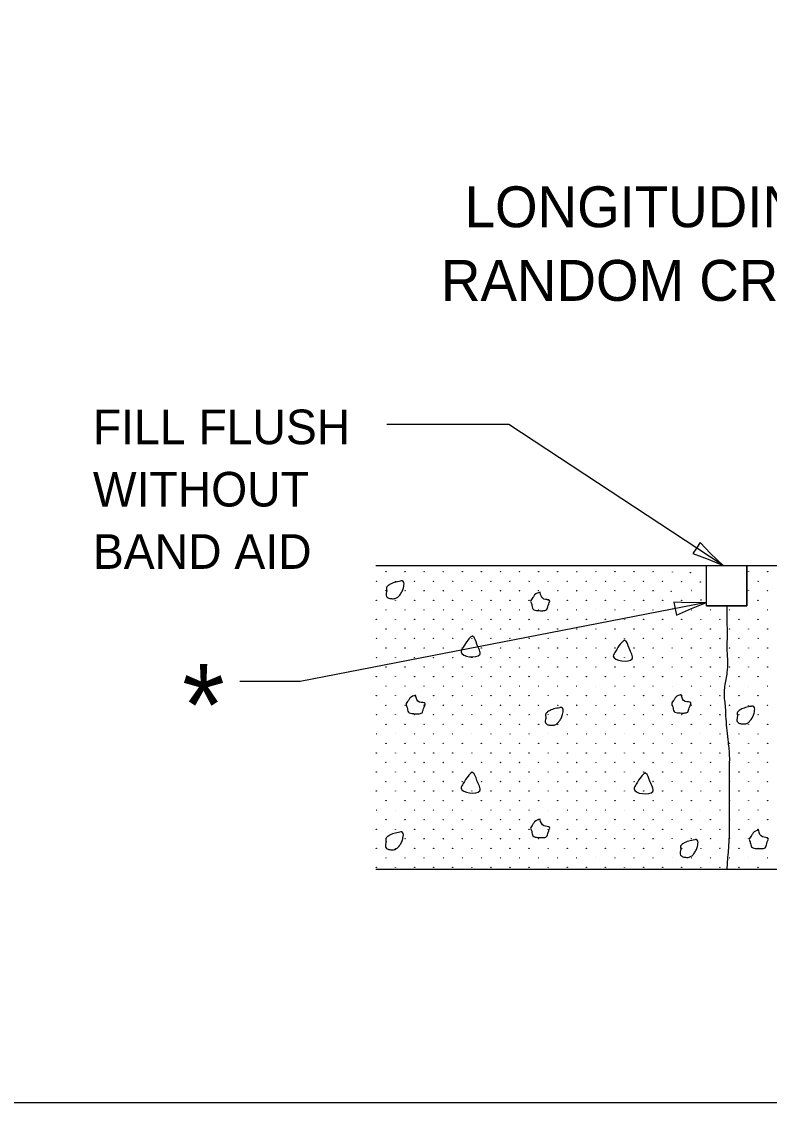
# Model space of a CAD drawing. Extents: x 2262616 to 2263246, y -3123503 to -3123103.
# Drawn here: x 2262725.6 to 2262791.4, y -3123502.5 to -3123407.4 of the extents above; entities that cross this region are included whole.
import ezdxf

# ---------------------------------------------------------------- set-up
doc = ezdxf.new("R2010")
doc.units = 0
for name, color, linetype in [('Default', 7, 'Continuous'), ('RD_Pr_Roadway_Items', 7, 'Continuous'), ('RD_Pr_Roadway_Notes', 7, 'Continuous')]:
    doc.layers.add(name, color=color, linetype=linetype)

msp = doc.modelspace()

# ---------------------------------------------------------------- linework, layer by layer
at = {"layer": 'Default'}
msp.add_lwpolyline([(2262616.145, -3123502.537), (2263246.145, -3123502.537), (2263246.145, -3123102.537), (2262616.145, -3123102.537)], close=True, dxfattribs=at)
at = {"layer": 'RD_Pr_Roadway_Items'}
for p, q in [((2262756.731, -3123455.275), (2262816.111, -3123455.275)), ((2262785.827, -3123458.838), (2262785.827, -3123455.275)), ((2262789.39, -3123458.838), (2262789.39, -3123455.275)), ((2262785.827, -3123458.838), (2262789.39, -3123458.838)), ((2262756.731, -3123481.996), (2262816.111, -3123481.996))]:
    msp.add_line(p, q, dxfattribs=at)
msp.add_lwpolyline([(2262785.827, -3123455.275), (2262789.39, -3123455.275), (2262789.39, -3123458.838), (2262785.827, -3123458.838)], close=True, dxfattribs=at)
for centre in [(2262756.781, -3123456.658), (2262757.62, -3123455.818), (2262758.46, -3123456.658), (2262759.3, -3123455.818), (2262760.14, -3123456.658), (2262760.979, -3123455.818), (2262761.819, -3123456.658), (2262762.659, -3123455.818), (2262763.499, -3123456.658), (2262764.338, -3123455.818), (2262765.178, -3123456.658), (2262766.018, -3123455.818), (2262766.858, -3123456.658), (2262767.697, -3123455.818), (2262768.537, -3123456.658), (2262769.377, -3123455.818), (2262770.217, -3123456.658), (2262771.056, -3123455.818), (2262771.896, -3123456.658), (2262772.736, -3123455.818), (2262773.576, -3123456.658), (2262774.415, -3123455.818), (2262775.255, -3123456.658), (2262776.095, -3123455.818), (2262776.935, -3123456.658), (2262777.774, -3123455.818), (2262778.614, -3123456.658), (2262779.454, -3123455.818), (2262780.294, -3123456.658), (2262781.133, -3123455.818), (2262781.973, -3123456.658), (2262782.84, -3123455.853), (2262783.619, -3123456.708), (2262784.411, -3123455.904), (2262789.531, -3123455.818), (2262790.371, -3123456.658), (2262791.211, -3123455.818), (2262757.62, -3123457.498), (2262759.3, -3123457.498), (2262760.979, -3123457.498), (2262762.659, -3123457.498), (2262764.338, -3123457.498), (2262766.018, -3123457.498), (2262767.697, -3123457.498), (2262769.377, -3123457.498), (2262771.056, -3123457.498), (2262772.736, -3123457.498), (2262774.415, -3123457.498), (2262776.095, -3123457.498), (2262777.774, -3123457.498), (2262779.454, -3123457.498), (2262781.133, -3123457.498), (2262782.727, -3123457.55), (2262784.499, -3123457.475), (2262785.291, -3123456.733), (2262789.531, -3123457.498), (2262791.211, -3123457.498), (2262756.781, -3123458.337), (2262758.46, -3123458.337), (2262760.14, -3123458.337), (2262761.819, -3123458.337), (2262763.499, -3123458.337), (2262765.178, -3123458.337), (2262766.858, -3123458.337), (2262768.537, -3123458.337), (2262770.217, -3123458.337), (2262771.896, -3123458.337), (2262773.576, -3123458.337), (2262775.255, -3123458.337), (2262776.935, -3123458.337), (2262778.614, -3123458.337), (2262780.294, -3123458.337), (2262781.973, -3123458.337), (2262783.645, -3123458.342), (2262785.354, -3123458.317), (2262790.371, -3123458.337), (2262757.62, -3123459.177), (2262759.3, -3123459.177), (2262760.979, -3123459.177), (2262762.659, -3123459.177), (2262764.338, -3123459.177), (2262766.018, -3123459.177), (2262767.697, -3123459.177), (2262769.377, -3123459.177), (2262771.056, -3123459.177), (2262772.736, -3123459.177), (2262774.415, -3123459.177), (2262776.095, -3123459.177), (2262777.774, -3123459.177), (2262779.454, -3123459.177), (2262781.133, -3123459.177), (2262782.813, -3123459.177), (2262784.492, -3123459.177), (2262786.172, -3123459.177), (2262787.852, -3123459.177), (2262789.531, -3123459.177), (2262791.211, -3123459.177), (2262756.781, -3123460.017), (2262758.46, -3123460.017), (2262760.14, -3123460.017), (2262761.819, -3123460.017), (2262763.499, -3123460.017), (2262765.178, -3123460.017), (2262766.858, -3123460.017), (2262768.537, -3123460.017), (2262770.217, -3123460.017), (2262771.896, -3123460.017), (2262773.576, -3123460.017), (2262775.255, -3123460.017), (2262776.935, -3123460.017), (2262778.614, -3123460.017), (2262780.294, -3123460.017), (2262781.973, -3123460.017), (2262783.653, -3123460.017), (2262785.332, -3123460.017), (2262787.012, -3123460.017), (2262788.691, -3123460.017), (2262790.371, -3123460.017), (2262757.62, -3123460.857), (2262759.3, -3123460.857), (2262760.979, -3123460.857), (2262762.659, -3123460.857), (2262764.338, -3123460.857), (2262766.018, -3123460.857), (2262767.697, -3123460.857), (2262769.377, -3123460.857), (2262771.056, -3123460.857), (2262772.736, -3123460.857), (2262774.415, -3123460.857), (2262776.095, -3123460.857), (2262777.774, -3123460.857), (2262779.454, -3123460.857), (2262781.133, -3123460.857), (2262782.813, -3123460.857), (2262784.492, -3123460.857), (2262786.172, -3123460.857), (2262787.852, -3123460.857), (2262789.531, -3123460.857), (2262791.211, -3123460.857), (2262756.781, -3123461.696), (2262758.46, -3123461.696), (2262760.14, -3123461.696), (2262761.819, -3123461.696), (2262763.499, -3123461.696), (2262765.178, -3123461.696), (2262766.858, -3123461.696), (2262768.537, -3123461.696), (2262770.217, -3123461.696), (2262771.896, -3123461.696), (2262773.576, -3123461.696), (2262775.255, -3123461.696), (2262776.935, -3123461.696), (2262778.614, -3123461.696), (2262780.294, -3123461.696), (2262781.973, -3123461.696), (2262783.653, -3123461.696), (2262785.332, -3123461.696), (2262787.012, -3123461.696), (2262788.691, -3123461.696), (2262790.371, -3123461.696), (2262757.62, -3123462.536), (2262759.3, -3123462.536), (2262760.979, -3123462.536), (2262762.659, -3123462.536), (2262764.338, -3123462.536), (2262766.018, -3123462.536), (2262767.697, -3123462.536), (2262769.377, -3123462.536), (2262771.056, -3123462.536), (2262772.736, -3123462.536), (2262774.415, -3123462.536), (2262776.095, -3123462.536), (2262777.774, -3123462.536), (2262779.454, -3123462.536), (2262781.133, -3123462.536), (2262782.813, -3123462.536), (2262784.492, -3123462.536), (2262786.172, -3123462.536), (2262787.852, -3123462.536), (2262789.531, -3123462.536), (2262791.211, -3123462.536), (2262756.781, -3123463.376), (2262757.62, -3123464.216), (2262758.46, -3123463.376), (2262759.3, -3123464.216), (2262760.14, -3123463.376), (2262760.979, -3123464.216), (2262761.819, -3123463.376), (2262762.659, -3123464.216), (2262763.499, -3123463.376), (2262764.338, -3123464.216), (2262765.178, -3123463.376), (2262766.018, -3123464.216), (2262766.858, -3123463.376), (2262767.697, -3123464.216), (2262768.537, -3123463.376), (2262769.377, -3123464.216), (2262770.217, -3123463.376), (2262771.056, -3123464.216), (2262771.896, -3123463.376), (2262772.736, -3123464.216), (2262773.576, -3123463.376), (2262774.415, -3123464.216), (2262775.255, -3123463.376), (2262776.095, -3123464.216), (2262776.935, -3123463.376), (2262777.774, -3123464.216), (2262778.614, -3123463.376), (2262779.454, -3123464.216), (2262780.294, -3123463.376), (2262781.133, -3123464.216), (2262781.973, -3123463.376), (2262782.813, -3123464.216), (2262783.653, -3123463.376), (2262784.492, -3123464.216), (2262785.332, -3123463.376), (2262786.172, -3123464.216), (2262787.012, -3123463.376), (2262787.852, -3123464.216), (2262788.691, -3123463.376), (2262789.531, -3123464.216), (2262790.371, -3123463.376), (2262791.211, -3123464.216), (2262756.781, -3123465.055), (2262758.46, -3123465.055), (2262760.14, -3123465.055), (2262761.819, -3123465.055), (2262763.499, -3123465.055), (2262765.178, -3123465.055), (2262766.858, -3123465.055), (2262768.537, -3123465.055), (2262770.217, -3123465.055), (2262771.896, -3123465.055), (2262773.576, -3123465.055), (2262775.255, -3123465.055), (2262776.935, -3123465.055), (2262778.614, -3123465.055), (2262780.294, -3123465.055), (2262781.973, -3123465.055), (2262783.653, -3123465.055), (2262785.332, -3123465.055), (2262787.012, -3123465.055), (2262788.691, -3123465.055), (2262790.371, -3123465.055), (2262757.62, -3123465.895), (2262759.3, -3123465.895), (2262760.979, -3123465.895), (2262762.659, -3123465.895), (2262764.338, -3123465.895), (2262766.018, -3123465.895), (2262767.697, -3123465.895), (2262769.377, -3123465.895), (2262771.056, -3123465.895), (2262772.736, -3123465.895), (2262774.415, -3123465.895), (2262776.095, -3123465.895), (2262777.774, -3123465.895), (2262779.454, -3123465.895), (2262781.133, -3123465.895), (2262782.813, -3123465.895), (2262784.492, -3123465.895), (2262786.172, -3123465.895), (2262787.852, -3123465.895), (2262789.531, -3123465.895), (2262791.211, -3123465.895), (2262756.781, -3123466.735), (2262758.46, -3123466.735), (2262760.14, -3123466.735), (2262761.819, -3123466.735), (2262763.499, -3123466.735), (2262765.178, -3123466.735), (2262766.858, -3123466.735), (2262768.537, -3123466.735), (2262770.217, -3123466.735), (2262771.896, -3123466.735), (2262773.576, -3123466.735), (2262775.255, -3123466.735), (2262776.935, -3123466.735), (2262778.614, -3123466.735), (2262780.294, -3123466.735), (2262781.973, -3123466.735), (2262783.653, -3123466.735), (2262785.332, -3123466.735), (2262787.012, -3123466.735), (2262788.691, -3123466.735), (2262790.371, -3123466.735), (2262757.62, -3123467.575), (2262759.3, -3123467.575), (2262760.979, -3123467.575), (2262762.659, -3123467.575), (2262764.338, -3123467.575), (2262766.018, -3123467.575), (2262767.697, -3123467.575), (2262769.377, -3123467.575), (2262771.056, -3123467.575), (2262772.736, -3123467.575), (2262774.415, -3123467.575), (2262776.095, -3123467.575), (2262777.774, -3123467.575), (2262779.454, -3123467.575), (2262781.133, -3123467.575), (2262782.813, -3123467.575), (2262784.492, -3123467.575), (2262786.172, -3123467.575), (2262787.852, -3123467.575), (2262789.531, -3123467.575), (2262791.211, -3123467.575), (2262756.781, -3123468.415), (2262758.46, -3123468.415), (2262760.14, -3123468.415), (2262761.819, -3123468.415), (2262763.499, -3123468.415), (2262765.178, -3123468.415), (2262766.858, -3123468.415), (2262768.537, -3123468.415), (2262770.217, -3123468.415), (2262771.896, -3123468.415), (2262773.576, -3123468.415), (2262775.255, -3123468.415), (2262776.935, -3123468.415), (2262778.614, -3123468.415), (2262780.294, -3123468.415), (2262781.973, -3123468.415), (2262783.653, -3123468.415), (2262785.332, -3123468.415), (2262787.012, -3123468.415), (2262788.691, -3123468.415), (2262790.371, -3123468.415), (2262757.62, -3123469.254), (2262759.3, -3123469.254), (2262760.979, -3123469.254), (2262762.659, -3123469.254), (2262764.338, -3123469.254), (2262766.018, -3123469.254), (2262767.697, -3123469.254), (2262769.377, -3123469.254), (2262771.056, -3123469.254), (2262772.736, -3123469.254), (2262774.415, -3123469.254), (2262776.095, -3123469.254), (2262777.774, -3123469.254), (2262779.454, -3123469.254), (2262781.133, -3123469.254), (2262782.813, -3123469.254), (2262784.492, -3123469.254), (2262786.172, -3123469.254), (2262787.852, -3123469.254), (2262789.531, -3123469.254), (2262791.211, -3123469.254), (2262756.781, -3123470.094), (2262757.62, -3123470.934), (2262758.46, -3123470.094), (2262759.3, -3123470.934), (2262760.14, -3123470.094), (2262760.979, -3123470.934), (2262761.819, -3123470.094), (2262762.659, -3123470.934), (2262763.499, -3123470.094), (2262764.338, -3123470.934), (2262765.178, -3123470.094), (2262766.018, -3123470.934), (2262766.858, -3123470.094), (2262767.697, -3123470.934), (2262768.537, -3123470.094), (2262769.377, -3123470.934), (2262770.217, -3123470.094), (2262771.056, -3123470.934), (2262771.896, -3123470.094), (2262772.736, -3123470.934), (2262773.576, -3123470.094), (2262774.415, -3123470.934), (2262775.255, -3123470.094), (2262776.095, -3123470.934), (2262776.935, -3123470.094), (2262777.774, -3123470.934), (2262778.614, -3123470.094), (2262779.454, -3123470.934), (2262780.294, -3123470.094), (2262781.133, -3123470.934), (2262781.973, -3123470.094), (2262782.813, -3123470.934), (2262783.653, -3123470.094), (2262784.492, -3123470.934), (2262785.332, -3123470.094), (2262786.172, -3123470.934), (2262787.012, -3123470.094), (2262787.852, -3123470.934), (2262788.691, -3123470.094), (2262789.531, -3123470.934), (2262790.371, -3123470.094), (2262791.211, -3123470.934), (2262756.781, -3123471.774), (2262758.46, -3123471.774), (2262760.14, -3123471.774), (2262761.819, -3123471.774), (2262763.499, -3123471.774), (2262765.178, -3123471.774), (2262766.858, -3123471.774), (2262768.537, -3123471.774), (2262770.217, -3123471.774), (2262771.896, -3123471.774), (2262773.576, -3123471.774), (2262775.255, -3123471.774), (2262776.935, -3123471.774), (2262778.614, -3123471.774), (2262780.294, -3123471.774), (2262781.973, -3123471.774), (2262783.653, -3123471.774), (2262785.332, -3123471.774), (2262787.012, -3123471.774), (2262788.691, -3123471.774), (2262790.371, -3123471.774), (2262757.62, -3123472.613), (2262759.3, -3123472.613), (2262760.979, -3123472.613), (2262762.659, -3123472.613), (2262764.338, -3123472.613), (2262766.018, -3123472.613), (2262767.697, -3123472.613), (2262769.377, -3123472.613), (2262771.056, -3123472.613), (2262772.736, -3123472.613), (2262774.415, -3123472.613), (2262776.095, -3123472.613), (2262777.774, -3123472.613), (2262779.454, -3123472.613), (2262781.133, -3123472.613), (2262782.813, -3123472.613), (2262784.492, -3123472.613), (2262786.172, -3123472.613), (2262787.852, -3123472.613), (2262789.531, -3123472.613), (2262791.211, -3123472.613), (2262756.781, -3123473.453), (2262758.46, -3123473.453), (2262760.14, -3123473.453), (2262761.819, -3123473.453), (2262763.499, -3123473.453), (2262765.178, -3123473.453), (2262766.858, -3123473.453), (2262768.537, -3123473.453), (2262770.217, -3123473.453), (2262771.896, -3123473.453), (2262773.576, -3123473.453), (2262775.255, -3123473.453), (2262776.935, -3123473.453), (2262778.614, -3123473.453), (2262780.294, -3123473.453), (2262781.973, -3123473.453), (2262783.653, -3123473.453), (2262785.332, -3123473.453), (2262787.012, -3123473.453), (2262788.691, -3123473.453), (2262790.371, -3123473.453), (2262757.62, -3123474.293), (2262759.3, -3123474.293), (2262760.979, -3123474.293), (2262762.659, -3123474.293), (2262764.338, -3123474.293), (2262766.018, -3123474.293), (2262767.697, -3123474.293), (2262769.377, -3123474.293), (2262771.056, -3123474.293), (2262772.736, -3123474.293), (2262774.415, -3123474.293), (2262776.095, -3123474.293), (2262777.774, -3123474.293), (2262779.454, -3123474.293), (2262781.133, -3123474.293), (2262782.813, -3123474.293), (2262784.492, -3123474.293), (2262786.172, -3123474.293), (2262787.852, -3123474.293), (2262789.531, -3123474.293), (2262791.211, -3123474.293), (2262756.781, -3123475.133), (2262758.46, -3123475.133), (2262760.14, -3123475.133), (2262761.819, -3123475.133), (2262763.499, -3123475.133), (2262765.178, -3123475.133), (2262766.858, -3123475.133), (2262768.537, -3123475.133), (2262770.217, -3123475.133), (2262771.896, -3123475.133), (2262773.576, -3123475.133), (2262775.255, -3123475.133), (2262776.935, -3123475.133), (2262778.614, -3123475.133), (2262780.294, -3123475.133), (2262781.973, -3123475.133), (2262783.653, -3123475.133), (2262785.332, -3123475.133), (2262787.012, -3123475.133), (2262788.691, -3123475.133), (2262790.371, -3123475.133), (2262757.62, -3123475.972), (2262759.3, -3123475.972), (2262760.979, -3123475.972), (2262762.659, -3123475.972), (2262764.338, -3123475.972), (2262766.018, -3123475.972), (2262767.697, -3123475.972), (2262769.377, -3123475.972), (2262771.056, -3123475.972), (2262772.736, -3123475.972), (2262774.415, -3123475.972), (2262776.095, -3123475.972), (2262777.774, -3123475.972), (2262779.454, -3123475.972), (2262781.133, -3123475.972), (2262782.813, -3123475.972), (2262784.492, -3123475.972), (2262786.172, -3123475.972), (2262787.852, -3123475.972), (2262789.531, -3123475.972), (2262791.211, -3123475.972), (2262756.781, -3123476.812), (2262758.46, -3123476.812), (2262760.14, -3123476.812), (2262761.819, -3123476.812), (2262763.499, -3123476.812), (2262765.178, -3123476.812), (2262766.858, -3123476.812), (2262768.537, -3123476.812), (2262770.217, -3123476.812), (2262771.896, -3123476.812), (2262773.576, -3123476.812), (2262775.255, -3123476.812), (2262776.935, -3123476.812), (2262778.614, -3123476.812), (2262780.294, -3123476.812), (2262781.973, -3123476.812), (2262783.653, -3123476.812), (2262785.332, -3123476.812), (2262787.012, -3123476.812), (2262788.691, -3123476.812), (2262790.371, -3123476.812), (2262756.781, -3123478.492), (2262757.62, -3123477.652), (2262758.46, -3123478.492), (2262759.3, -3123477.652), (2262760.14, -3123478.492), (2262760.979, -3123477.652), (2262761.819, -3123478.492), (2262762.659, -3123477.652), (2262763.499, -3123478.492), (2262764.338, -3123477.652), (2262765.178, -3123478.492), (2262766.018, -3123477.652), (2262766.858, -3123478.492), (2262767.697, -3123477.652), (2262768.537, -3123478.492), (2262769.377, -3123477.652), (2262770.217, -3123478.492), (2262771.056, -3123477.652), (2262771.896, -3123478.492), (2262772.736, -3123477.652), (2262773.576, -3123478.492), (2262774.415, -3123477.652), (2262775.255, -3123478.492), (2262776.095, -3123477.652), (2262776.935, -3123478.492), (2262777.774, -3123477.652), (2262778.614, -3123478.492), (2262779.454, -3123477.652), (2262780.294, -3123478.492), (2262781.133, -3123477.652), (2262781.973, -3123478.492), (2262782.813, -3123477.652), (2262783.653, -3123478.492), (2262784.492, -3123477.652), (2262785.332, -3123478.492), (2262786.172, -3123477.652), (2262787.012, -3123478.492), (2262787.852, -3123477.652), (2262788.691, -3123478.492), (2262789.531, -3123477.652), (2262790.371, -3123478.492), (2262791.211, -3123477.652), (2262757.62, -3123479.331), (2262759.3, -3123479.331), (2262760.979, -3123479.331), (2262762.659, -3123479.331), (2262764.338, -3123479.331), (2262766.018, -3123479.331), (2262767.697, -3123479.331), (2262769.377, -3123479.331), (2262771.056, -3123479.331), (2262772.736, -3123479.331), (2262774.415, -3123479.331), (2262776.095, -3123479.331), (2262777.774, -3123479.331), (2262779.454, -3123479.331), (2262781.133, -3123479.331), (2262782.813, -3123479.331), (2262784.492, -3123479.331), (2262786.172, -3123479.331), (2262787.852, -3123479.331), (2262789.531, -3123479.331), (2262791.211, -3123479.331), (2262756.781, -3123480.171), (2262758.46, -3123480.171), (2262760.14, -3123480.171), (2262761.819, -3123480.171), (2262763.499, -3123480.171), (2262765.178, -3123480.171), (2262766.858, -3123480.171), (2262768.537, -3123480.171), (2262770.217, -3123480.171), (2262771.896, -3123480.171), (2262773.576, -3123480.171), (2262775.255, -3123480.171), (2262776.935, -3123480.171), (2262778.614, -3123480.171), (2262780.294, -3123480.171), (2262781.973, -3123480.171), (2262783.653, -3123480.171), (2262785.332, -3123480.171), (2262787.012, -3123480.171), (2262788.691, -3123480.171), (2262790.371, -3123480.171), (2262757.62, -3123481.011), (2262759.3, -3123481.011), (2262760.979, -3123481.011), (2262762.659, -3123481.011), (2262764.338, -3123481.011), (2262766.018, -3123481.011), (2262767.697, -3123481.011), (2262769.377, -3123481.011), (2262771.056, -3123481.011), (2262772.736, -3123481.011), (2262774.415, -3123481.011), (2262776.095, -3123481.011), (2262777.774, -3123481.011), (2262779.454, -3123481.011), (2262781.133, -3123481.011), (2262782.813, -3123481.011), (2262784.492, -3123481.011), (2262786.172, -3123481.011), (2262787.852, -3123481.011), (2262789.531, -3123481.011), (2262791.211, -3123481.011), (2262756.781, -3123481.851), (2262758.46, -3123481.851), (2262760.14, -3123481.851), (2262761.819, -3123481.851), (2262763.499, -3123481.851), (2262765.178, -3123481.851), (2262766.858, -3123481.851), (2262768.537, -3123481.851), (2262770.217, -3123481.851), (2262771.896, -3123481.851), (2262773.576, -3123481.851), (2262775.255, -3123481.851), (2262776.935, -3123481.851), (2262778.614, -3123481.851), (2262780.294, -3123481.851), (2262781.973, -3123481.851), (2262783.653, -3123481.851), (2262785.332, -3123481.851), (2262787.012, -3123481.851), (2262788.691, -3123481.851), (2262790.371, -3123481.851)]:
    msp.add_circle(centre, 0.0119, dxfattribs=at)
for points in [[(2262758.915, -3123456.655), (2262758.386, -3123456.762), (2262758.149, -3123456.845), (2262757.846, -3123457.018), (2262757.674, -3123457.219), (2262757.686, -3123457.493), (2262757.632, -3123457.896), (2262757.739, -3123458.074), (2262758.024, -3123458.181), (2262758.351, -3123458.193), (2262758.618, -3123458.098), (2262758.838, -3123457.873), (2262759.028, -3123457.588), (2262759.158, -3123457.237), (2262759.2, -3123457.018), (2262759.2, -3123456.774), (2262759.051, -3123456.626), (2262758.933, -3123456.637)], [(2262771.189, -3123457.63), (2262770.702, -3123457.862), (2262770.553, -3123458.088), (2262770.351, -3123458.444), (2262770.446, -3123458.699), (2262770.553, -3123459.103), (2262770.999, -3123459.24), (2262771.42, -3123459.251), (2262771.759, -3123459.168), (2262771.889, -3123458.794), (2262772.026, -3123458.349), (2262771.527, -3123458.224), (2262771.189, -3123457.654)], [(2262787.608, -3123458.838), (2262787.634, -3123462.062), (2262787.634, -3123462.781), (2262787.685, -3123463.756), (2262787.634, -3123464.68), (2262787.429, -3123465.911), (2262787.378, -3123466.528), (2262787.481, -3123467.759), (2262787.532, -3123468.785), (2262787.634, -3123469.811), (2262787.738, -3123470.839), (2262787.84, -3123472.07), (2262787.84, -3123472.738), (2262787.84, -3123474.226), (2262787.84, -3123474.688), (2262787.84, -3123476.176), (2262787.84, -3123477.151), (2262787.84, -3123478.024), (2262787.608, -3123481.996)], [(2262765.198, -3123461.486), (2262764.848, -3123461.819), (2262764.426, -3123462.472), (2262764.236, -3123462.876), (2262765.887, -3123463.119), (2262765.62, -3123462.199), (2262765.252, -3123461.498), (2262765.186, -3123461.469)], [(2262778.594, -3123461.852), (2262778.244, -3123462.185), (2262777.822, -3123462.838), (2262777.632, -3123463.242), (2262779.283, -3123463.485), (2262779.016, -3123462.565), (2262778.648, -3123461.864), (2262778.583, -3123461.834)], [(2262760.228, -3123466.702), (2262759.741, -3123466.934), (2262759.593, -3123467.16), (2262759.391, -3123467.516), (2262759.486, -3123467.771), (2262759.593, -3123468.175), (2262760.038, -3123468.312), (2262760.46, -3123468.323), (2262760.798, -3123468.24), (2262760.929, -3123467.866), (2262761.065, -3123467.421), (2262760.567, -3123467.296), (2262760.228, -3123466.726)], [(2262783.611, -3123466.642), (2262783.124, -3123466.873), (2262782.975, -3123467.099), (2262782.774, -3123467.455), (2262782.869, -3123467.711), (2262782.975, -3123468.114), (2262783.421, -3123468.251), (2262783.842, -3123468.263), (2262784.181, -3123468.18), (2262784.311, -3123467.806), (2262784.448, -3123467.36), (2262783.949, -3123467.236), (2262783.611, -3123466.666)], [(2262772.92, -3123467.799), (2262772.392, -3123467.905), (2262772.154, -3123467.989), (2262771.851, -3123468.161), (2262771.679, -3123468.363), (2262771.691, -3123468.636), (2262771.637, -3123469.04), (2262771.744, -3123469.218), (2262772.029, -3123469.325), (2262772.356, -3123469.336), (2262772.623, -3123469.241), (2262772.843, -3123469.016), (2262773.033, -3123468.731), (2262773.164, -3123468.38), (2262773.205, -3123468.161), (2262773.205, -3123467.917), (2262773.057, -3123467.769), (2262772.938, -3123467.781)], [(2262789.786, -3123467.677), (2262789.258, -3123467.784), (2262789.02, -3123467.867), (2262788.717, -3123468.04), (2262788.545, -3123468.241), (2262788.557, -3123468.515), (2262788.504, -3123468.918), (2262788.611, -3123469.097), (2262788.896, -3123469.203), (2262789.222, -3123469.215), (2262789.489, -3123469.12), (2262789.709, -3123468.895), (2262789.899, -3123468.61), (2262790.03, -3123468.259), (2262790.071, -3123468.04), (2262790.071, -3123467.796), (2262789.923, -3123467.648), (2262789.804, -3123467.66)], [(2262765.198, -3123473.481), (2262764.848, -3123473.814), (2262764.426, -3123474.467), (2262764.236, -3123474.871), (2262765.887, -3123475.114), (2262765.62, -3123474.194), (2262765.252, -3123473.493), (2262765.186, -3123473.463)], [(2262780.421, -3123473.543), (2262780.071, -3123473.875), (2262779.649, -3123474.529), (2262779.459, -3123474.932), (2262781.11, -3123475.176), (2262780.843, -3123474.255), (2262780.474, -3123473.555), (2262780.409, -3123473.525)], [(2262771.189, -3123477.602), (2262770.702, -3123477.834), (2262770.553, -3123478.059), (2262770.351, -3123478.416), (2262770.446, -3123478.671), (2262770.553, -3123479.075), (2262770.999, -3123479.211), (2262771.42, -3123479.223), (2262771.759, -3123479.14), (2262771.889, -3123478.766), (2262772.026, -3123478.321), (2262771.527, -3123478.196), (2262771.189, -3123477.626)], [(2262790.431, -3123478.576), (2262789.944, -3123478.808), (2262789.796, -3123479.033), (2262789.594, -3123479.389), (2262789.689, -3123479.645), (2262789.796, -3123480.049), (2262790.241, -3123480.185), (2262790.663, -3123480.197), (2262791.001, -3123480.114), (2262791.132, -3123479.74), (2262791.268, -3123479.294), (2262790.77, -3123479.17), (2262790.431, -3123478.6)], [(2262758.854, -3123478.758), (2262758.326, -3123478.865), (2262758.088, -3123478.948), (2262757.785, -3123479.12), (2262757.613, -3123479.322), (2262757.625, -3123479.595), (2262757.572, -3123479.999), (2262757.678, -3123480.177), (2262757.963, -3123480.284), (2262758.29, -3123480.296), (2262758.557, -3123480.201), (2262758.777, -3123479.975), (2262758.967, -3123479.69), (2262759.098, -3123479.34), (2262759.139, -3123479.12), (2262759.139, -3123478.876), (2262758.991, -3123478.728), (2262758.872, -3123478.74)], [(2262784.794, -3123479.427), (2262784.265, -3123479.534), (2262784.028, -3123479.617), (2262783.725, -3123479.79), (2262783.553, -3123479.992), (2262783.564, -3123480.265), (2262783.511, -3123480.668), (2262783.618, -3123480.847), (2262783.903, -3123480.953), (2262784.23, -3123480.965), (2262784.497, -3123480.87), (2262784.716, -3123480.645), (2262784.906, -3123480.36), (2262785.037, -3123480.009), (2262785.079, -3123479.79), (2262785.079, -3123479.546), (2262784.93, -3123479.398), (2262784.811, -3123479.41)]]:
    msp.add_spline(points, degree=3, dxfattribs=at)
at = {"layer": 'RD_Pr_Roadway_Notes'}
for p, q in [((2262768.427, -3123442.861), (2262757.702, -3123442.861)), ((2262787.288, -3123455.275), (2262768.427, -3123442.861)), ((2262785.827, -3123458.54), (2262750.08, -3123465.49)), ((2262750.08, -3123465.49), (2262744.756, -3123465.49))]:
    msp.add_line(p, q, dxfattribs=at)
for points in [[(2262785.272, -3123453.248), (2262784.949, -3123453.736), (2262784.627, -3123454.225), (2262785.985, -3123454.708), (2262787.288, -3123455.275), (2262786.19, -3123454.228)], [(2262782.968, -3123458.499), (2262783.078, -3123459.074), (2262783.19, -3123459.649), (2262784.499, -3123459.045), (2262785.827, -3123458.54), (2262784.31, -3123458.558)]]:
    msp.add_lwpolyline(points, close=True, dxfattribs=at)

# ---------------------------------------------------------------- texts
for s, height, p in [('LONGITUDINAL', 3.6, (2262764.544, -3123425.496)), ('RANDOM CRACK', 3.6, (2262762.464, -3123431.976)), ('FILL FLUSH', 3.048, (2262731.825, -3123444.596)), ('WITHOUT', 3.048, (2262731.825, -3123450.082)), ('BAND AID', 3.048, (2262731.825, -3123455.569)), ('*', 7.2, (2262739.685, -3123471.149))]:
    msp.add_text(s, height=height, dxfattribs=at).set_placement(p)

doc.saveas('drawing.dxf')
